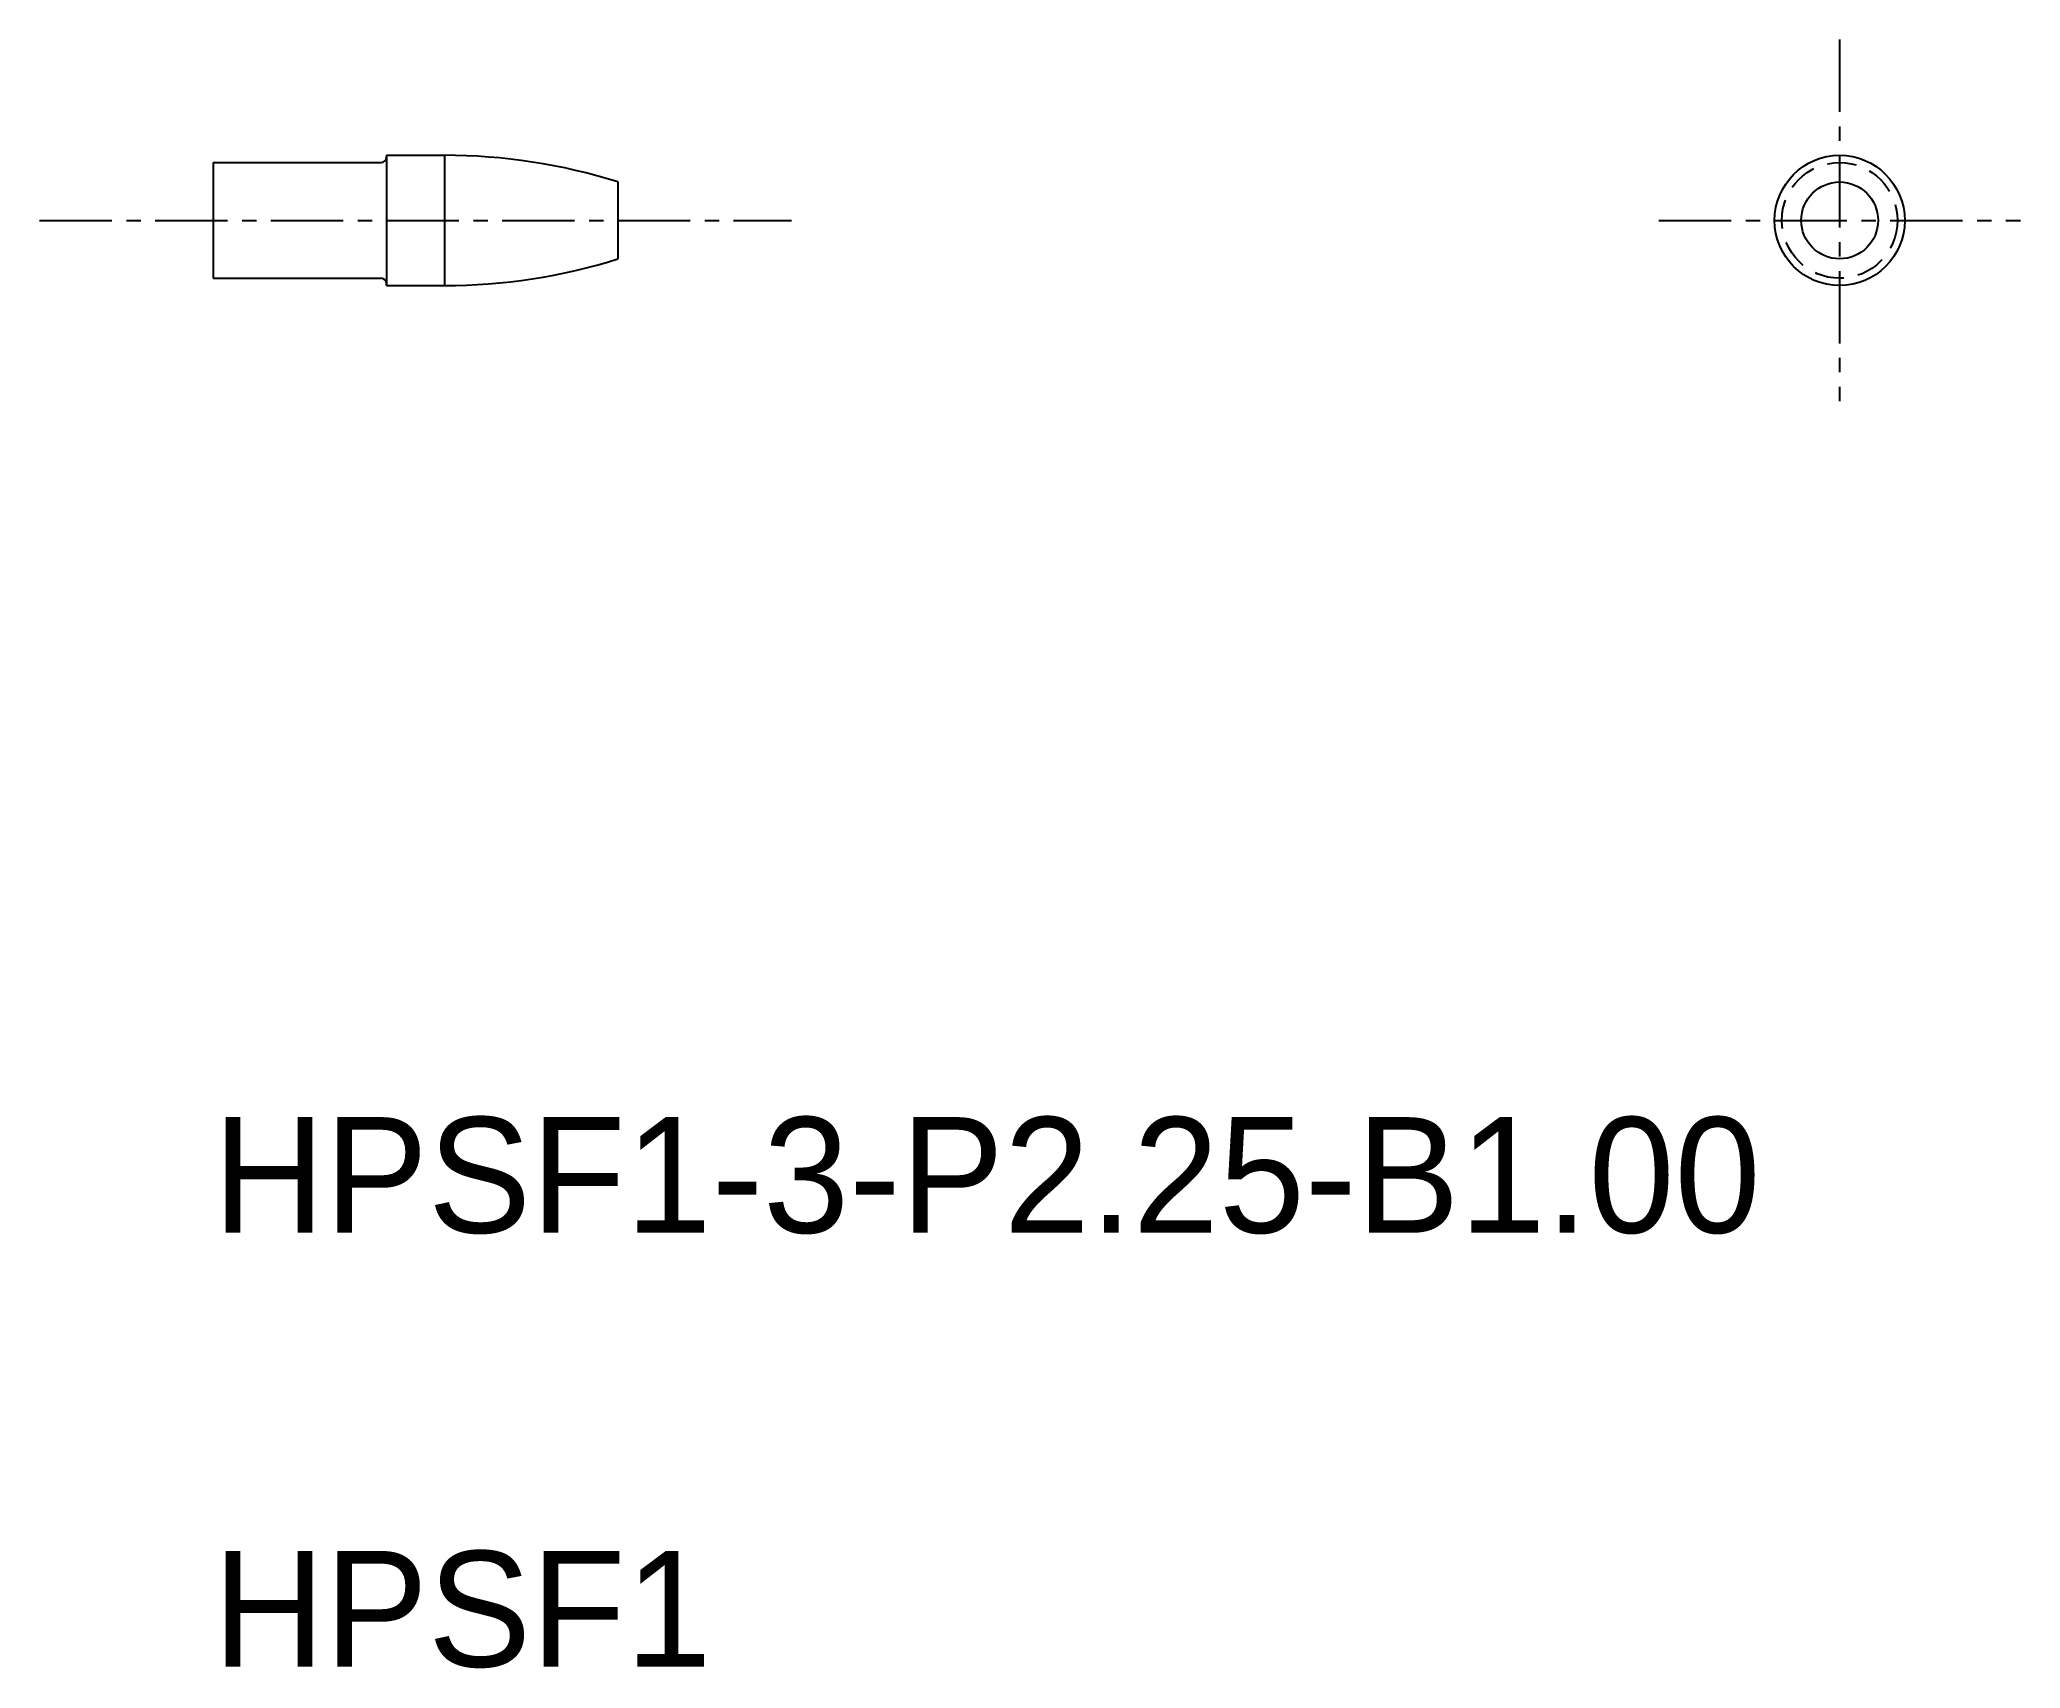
# Model space of a CAD drawing. Extents: x -1008.9 to -974.7, y -482 to -453.9.
import ezdxf

# ---------------------------------------------------------------- set-up
doc = ezdxf.new("R2010")
doc.units = 0
doc.linetypes.add('CENTER', pattern=[2, 1.25, -0.25, 0.25, -0.25])
doc.linetypes.add('DASHED', pattern=[0.75, 0.5, -0.25])
doc.layers.get('0').update_dxf_attribs({"linetype": 'CONTINUOUS'})
doc.layers.add('CENTER', color=1, linetype='CENTER')

msp = doc.modelspace()

# ---------------------------------------------------------------- linework, layer by layer
at = {"color": 7, "linetype": 'CONTINUOUS'}
for p, q in [((-1002.922, -455.855), (-1001.922, -455.855)), ((-1002.922, -455.855), (-1002.922, -455.88)), ((-1002.922, -455.855), (-1002.922, -458.105)), ((-1001.922, -455.855), (-1001.922, -458.105)), ((-1005.922, -455.98), (-1003.022, -455.98)), ((-1005.922, -455.98), (-1005.922, -457.98)), ((-998.922, -456.316), (-998.922, -457.645)), ((-1005.922, -457.98), (-1003.022, -457.98)), ((-1002.922, -458.105), (-1002.922, -458.08)), ((-1002.922, -458.105), (-1001.922, -458.105))]:
    msp.add_line(p, q, dxfattribs=at)
for radius in [1.125, 0.664]:
    msp.add_circle((-977.797, -456.98), radius, dxfattribs=at)
at = {"color": 3, "linetype": 'DASHED'}
msp.add_circle((-977.797, -456.98), 1, dxfattribs=at)
at = {"color": 7, "linetype": 'CONTINUOUS'}
for centre, radius, start, end in [((-1001.922, -465.855), 10, 72.5424, 90), ((-1003.022, -455.88), 0.1, 270, 0), ((-1001.922, -448.105), 10, 270, 287.4576), ((-1003.022, -458.08), 0.1, 0, 90)]:
    msp.add_arc(centre, radius, start, end, dxfattribs=at)
at = {"layer": 'CENTER', "color": 1, "linetype": 'CENTER'}
for p, q in [((-977.797, -453.855), (-977.797, -460.105)), ((-1008.922, -456.98), (-995.922, -456.98)), ((-980.922, -456.98), (-974.672, -456.98))]:
    msp.add_line(p, q, dxfattribs=at)

# ---------------------------------------------------------------- texts
at = {"color": 7, "linetype": 'CONTINUOUS'}
for s, p in [('HPSF1-3-P2.25-B1.00 ', (-1005.922, -474.48)), ('HPSF1', (-1005.922, -481.98))]:
    msp.add_text(s, height=2, dxfattribs=at).set_placement(p)

doc.saveas('drawing.dxf')
